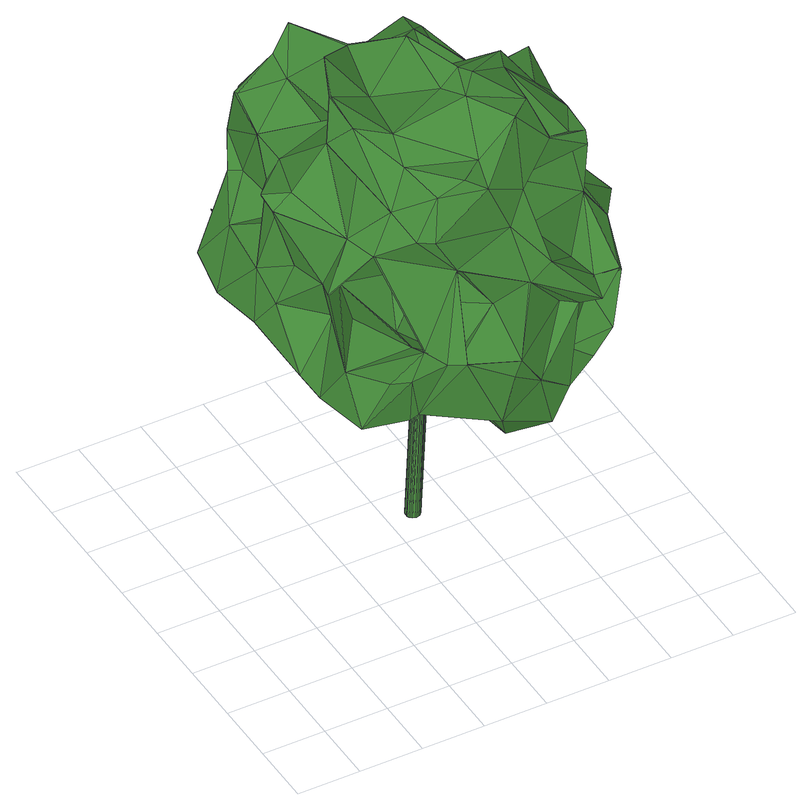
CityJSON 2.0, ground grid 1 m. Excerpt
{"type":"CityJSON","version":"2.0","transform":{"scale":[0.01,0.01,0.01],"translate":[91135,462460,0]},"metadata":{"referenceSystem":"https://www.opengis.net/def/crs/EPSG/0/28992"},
"CityObjects":{
"tree1":{"type":"SolitaryVegetationObject","attributes":{"gtid":86,"crown_width_m":6.24,"crown_median_z":5.61,"trunk_H_m":5,"trunk_DBH_m":0.231,"trunk_radius_m":0.116,"trunk_base_height_m":0.61,"original_gtid":"87"},"geometry":[{"type":"Solid","lod":"3","boundaries":[[[[0,1,2]],[[3,4,5]],[[6,7,8]],[[9,10,11]],[[12,13,14]],[[15,8,16]],[[15,16,17]],[[18,19,20]],[[21,22,23]],[[24,25,26]],[[27,28,29]],[[30,31,32]],[[33,34,35]],[[21,36,37]],[[38,39,40]],[[41,40,39]],[[42,10,43]],[[42,43,24]],[[8,44,16]],[[26,25,45]],[[46,47,38]],[[48,38,47]],[[49,50,51]],[[52,53,54]],[[55,1,0]],[[56,57,58]],[[59,58,57]],[[60,61,62]],[[63,59,64]],[[8,7,65]],[[66,65,7]],[[67,22,68]],[[69,70,71]],[[72,73,74]],[[75,76,77]],[[75,78,76]],[[79,80,81]],[[82,17,16]],[[77,83,84]],[[85,86,87]],[[88,89,90]],[[91,92,36]],[[93,36,92]],[[38,40,94]],[[95,94,40]],[[96,14,97]],[[98,99,100]],[[101,4,102]],[[103,104,105]],[[106,107,108]],[[109,110,111]],[[112,17,113]],[[48,47,114]],[[115,116,35]],[[117,116,118]],[[109,119,98]],[[76,78,120]],[[121,122,123]],[[41,124,125]],[[126,41,125]],[[127,128,129]],[[127,129,130]],[[73,131,125]],[[132,133,134]],[[23,135,91]],[[136,137,138]],[[96,139,140]],[[141,142,143]],[[102,144,145]],[[146,144,102]],[[147,148,149]],[[96,147,139]],[[150,151,32]],[[31,152,153]],[[43,10,6]],[[154,6,10]],[[155,138,121]],[[147,96,156]],[[54,157,52]],[[158,157,54]],[[15,43,8]],[[28,86,85]],[[159,108,160]],[[161,162,163]],[[164,165,166]],[[102,145,101]],[[161,163,167]],[[168,121,169]],[[121,123,155]],[[122,121,168]],[[137,168,169]],[[96,97,156]],[[147,156,148]],[[56,170,171]],[[172,66,173]],[[174,5,175]],[[46,101,145]],[[22,67,176]],[[114,177,62]],[[62,177,60]],[[77,178,179]],[[180,60,177]],[[181,128,100]],[[69,182,183]],[[184,78,75]],[[95,147,149]],[[13,185,148]],[[176,186,122]],[[154,10,88]],[[88,132,154]],[[187,188,153]],[[153,188,31]],[[149,138,189]],[[190,191,192]],[[128,181,129]],[[193,194,195]],[[28,45,196]],[[24,43,25]],[[197,198,73]],[[197,199,198]],[[84,200,178]],[[201,163,202]],[[41,39,124]],[[38,124,39]],[[20,203,204]],[[20,30,203]],[[205,37,93]],[[206,207,204]],[[204,207,20]],[[208,110,75]],[[209,210,201]],[[211,210,209]],[[90,26,191]],[[55,161,1]],[[148,136,149]],[[138,149,136]],[[212,213,118]],[[214,119,111]],[[201,215,209]],[[42,24,216]],[[84,178,77]],[[161,193,162]],[[91,217,92]],[[218,197,219]],[[73,219,197]],[[220,92,82]],[[172,37,205]],[[60,165,61]],[[152,19,200]],[[221,222,201]],[[8,43,6]],[[180,165,60]],[[211,107,106]],[[211,212,107]],[[163,211,106]],[[223,133,132]],[[187,153,84]],[[50,224,51]],[[141,80,142]],[[225,142,80]],[[158,101,226]],[[226,189,157]],[[205,93,220]],[[92,220,93]],[[90,49,88]],[[99,98,119]],[[227,131,228]],[[229,230,231]],[[108,107,232]],[[191,26,233]],[[186,68,234]],[[111,110,235]],[[151,150,6]],[[18,200,19]],[[164,199,227]],[[163,162,202]],[[236,209,237]],[[236,237,238]],[[121,138,169]],[[232,50,90]],[[108,2,160]],[[234,68,37]],[[234,37,141]],[[239,63,240]],[[201,202,221]],[[241,189,226]],[[241,149,189]],[[117,229,116]],[[221,170,74]],[[234,141,143]],[[227,61,165]],[[242,112,243]],[[244,245,246]],[[164,227,165]],[[247,248,249]],[[35,116,229]],[[174,98,100]],[[165,180,250]],[[165,250,166]],[[108,233,2]],[[4,3,102]],[[211,209,236]],[[242,86,112]],[[251,112,86]],[[144,46,145]],[[229,231,214]],[[6,252,151]],[[235,110,208]],[[18,253,178]],[[25,254,255]],[[30,20,19]],[[151,252,154]],[[113,82,92]],[[220,65,172]],[[172,205,220]],[[2,256,0]],[[2,233,256]],[[199,125,131]],[[228,61,227]],[[124,61,228]],[[186,248,257]],[[33,35,229]],[[33,229,214]],[[69,246,70]],[[258,34,33]],[[258,33,208]],[[18,20,259]],[[249,248,260]],[[67,257,172]],[[172,257,261]],[[67,188,187]],[[213,104,118]],[[173,67,172]],[[114,250,177]],[[177,250,180]],[[23,36,21]],[[245,190,192]],[[59,63,72]],[[262,125,228]],[[184,158,263]],[[263,158,54]],[[2,1,160]],[[260,264,52]],[[220,44,65]],[[100,3,5]],[[265,135,14]],[[265,14,96]],[[0,256,266]],[[28,0,266]],[[267,168,185]],[[228,131,72]],[[26,90,89]],[[26,89,24]],[[171,170,221]],[[124,38,48]],[[58,170,56]],[[148,185,136]],[[96,140,268]],[[46,226,101]],[[31,173,32]],[[66,32,173]],[[3,269,146]],[[118,224,212]],[[66,150,32]],[[191,233,192]],[[130,129,270]],[[188,67,173]],[[31,188,173]],[[33,111,208]],[[69,183,246]],[[270,271,104]],[[231,104,271]],[[74,58,72]],[[272,206,51]],[[137,169,138]],[[52,157,273]],[[226,157,158]],[[274,240,63]],[[144,146,269]],[[275,276,277]],[[127,269,128]],[[194,193,55]],[[227,199,131]],[[258,208,179]],[[253,258,179]],[[84,153,200]],[[35,34,259]],[[6,154,252]],[[184,278,78]],[[13,12,267]],[[13,267,185]],[[233,279,192]],[[232,107,224]],[[232,224,50]],[[276,242,277]],[[159,160,167]],[[257,68,186]],[[12,14,135]],[[136,168,137]],[[278,53,120]],[[238,127,130]],[[130,270,238]],[[55,0,194]],[[278,263,53]],[[77,76,264]],[[270,236,238]],[[72,262,228]],[[156,97,13]],[[91,36,23]],[[207,206,115]],[[207,115,35]],[[50,49,90]],[[246,280,90]],[[246,90,191]],[[107,212,224]],[[139,147,281]],[[97,14,13]],[[139,239,140]],[[138,155,273]],[[138,273,189]],[[81,80,141]],[[74,73,198]],[[74,222,221]],[[171,193,56]],[[228,125,124]],[[264,84,83]],[[264,83,77]],[[152,200,153]],[[104,213,105]],[[103,105,236]],[[93,37,36]],[[161,55,193]],[[79,225,80]],[[100,128,3]],[[203,282,204]],[[206,204,282]],[[71,216,190]],[[190,216,24]],[[128,269,3]],[[273,157,189]],[[226,46,283]],[[23,12,135]],[[243,277,242]],[[72,58,59]],[[135,217,91]],[[124,48,62]],[[62,48,114]],[[74,170,58]],[[57,64,59]],[[245,279,246]],[[192,279,245]],[[108,279,233]],[[280,279,108]],[[246,279,280]],[[124,62,61]],[[75,110,184]],[[135,243,217]],[[81,284,79]],[[285,79,284]],[[106,159,167]],[[161,167,160]],[[156,13,148]],[[286,166,287]],[[257,247,81]],[[174,109,98]],[[174,110,109]],[[184,110,174]],[[288,27,289]],[[77,208,75]],[[77,179,208]],[[178,200,18]],[[23,290,267]],[[291,272,118]],[[268,140,275]],[[239,275,140]],[[266,256,45]],[[266,45,28]],[[87,29,85]],[[240,275,239]],[[144,47,46]],[[263,54,53]],[[201,195,198]],[[74,198,195]],[[202,193,221]],[[162,193,202]],[[221,193,171]],[[181,100,99]],[[104,231,230]],[[232,280,108]],[[212,105,213]],[[211,105,212]],[[292,218,239]],[[292,41,218]],[[131,73,72]],[[196,86,28]],[[251,86,196]],[[251,17,112]],[[136,185,168]],[[4,101,158]],[[293,254,294]],[[43,294,254]],[[273,155,52]],[[89,70,246]],[[67,186,176]],[[99,119,214]],[[111,119,109]],[[104,117,118]],[[230,117,104]],[[214,111,33]],[[65,66,172]],[[102,3,146]],[[295,174,175]],[[267,12,23]],[[67,68,257]],[[94,283,46]],[[30,134,203]],[[186,155,123]],[[186,296,155]],[[260,52,249]],[[155,249,52]],[[163,201,210]],[[163,210,211]],[[186,123,122]],[[120,78,278]],[[297,70,89]],[[11,70,297]],[[184,295,158]],[[184,263,278]],[[114,287,250]],[[111,235,208]],[[250,287,166]],[[100,5,174]],[[175,5,4]],[[63,262,72]],[[71,190,245]],[[17,298,15]],[[25,255,196]],[[99,271,181]],[[129,181,271]],[[129,271,270]],[[231,271,214]],[[99,214,271]],[[292,95,40]],[[292,40,41]],[[272,115,206]],[[38,94,46]],[[113,17,82]],[[82,16,220]],[[268,265,96]],[[268,243,265]],[[135,265,243]],[[215,237,209]],[[267,290,168]],[[166,237,164]],[[187,248,67]],[[257,248,247]],[[291,118,116]],[[49,206,282]],[[49,282,88]],[[16,44,220]],[[30,19,31]],[[31,19,152]],[[164,237,299]],[[199,164,299]],[[67,248,186]],[[219,63,239]],[[239,218,219]],[[253,34,258]],[[257,81,261]],[[141,261,81]],[[274,63,289]],[[274,289,240]],[[300,150,66]],[[247,249,285]],[[285,249,155]],[[219,262,63]],[[219,73,262]],[[300,6,150]],[[207,259,20]],[[251,298,17]],[[196,298,251]],[[32,134,30]],[[154,132,134]],[[301,43,15]],[[289,63,0]],[[198,199,299]],[[198,299,201]],[[115,272,291]],[[264,248,84]],[[84,248,187]],[[260,248,264]],[[76,120,264]],[[92,217,113]],[[113,217,112]],[[65,44,8]],[[112,217,243]],[[63,64,0]],[[253,179,178]],[[240,289,276]],[[103,270,104]],[[103,236,270]],[[298,255,254]],[[151,134,32]],[[154,134,151]],[[186,234,296]],[[90,280,232]],[[122,168,290]],[[176,122,290]],[[176,290,22]],[[23,22,290]],[[25,43,254]],[[57,74,195]],[[285,284,247]],[[35,259,207]],[[288,289,0]],[[298,301,15]],[[43,301,294]],[[87,289,29]],[[302,294,301]],[[298,303,301]],[[190,24,191]],[[285,304,296]],[[215,201,299]],[[215,299,237]],[[261,37,172]],[[141,37,261]],[[21,37,22]],[[68,22,37]],[[27,0,28]],[[288,0,27]],[[69,71,182]],[[275,240,276]],[[24,89,191]],[[302,301,303]],[[191,89,246]],[[161,160,1]],[[244,246,183]],[[244,183,245]],[[245,183,182]],[[285,225,79]],[[296,225,285]],[[57,222,74]],[[268,275,277]],[[268,277,243]],[[27,29,289]],[[28,85,29]],[[300,7,6]],[[300,66,7]],[[182,71,305]],[[193,195,201]],[[139,281,239]],[[287,114,47]],[[287,47,144]],[[0,64,194]],[[194,64,57]],[[57,195,194]],[[184,174,295]],[[126,218,41]],[[197,125,199]],[[73,125,262]],[[218,125,197]],[[126,125,218]],[[158,295,4]],[[295,175,4]],[[56,193,222]],[[237,166,306]],[[230,229,117]],[[115,291,116]],[[9,11,297]],[[193,201,222]],[[88,282,223]],[[88,223,132]],[[57,56,222]],[[81,247,284]],[[241,283,149]],[[226,283,241]],[[106,167,163]],[[149,283,95]],[[94,95,283]],[[286,306,166]],[[237,306,238]],[[269,306,286]],[[269,127,306]],[[307,223,282]],[[9,297,88]],[[88,297,89]],[[9,88,10]],[[106,108,159]],[[10,42,11]],[[216,11,42]],[[144,308,287]],[[52,264,53]],[[120,53,264]],[[238,306,127]],[[18,259,34]],[[253,18,34]],[[144,269,308]],[[287,308,286]],[[269,286,308]],[[236,105,211]],[[242,276,86]],[[87,86,276]],[[289,87,276]],[[155,296,304]],[[155,304,285]],[[245,305,71]],[[182,305,245]],[[225,143,142]],[[225,296,143]],[[234,143,296]],[[95,292,281]],[[95,281,147]],[[292,239,281]],[[49,51,206]],[[118,51,224]],[[272,51,118]],[[71,70,216]],[[11,216,70]],[[203,134,133]],[[203,133,282]],[[307,282,133]],[[307,133,223]],[[302,303,294]],[[294,303,293]],[[309,255,298]],[[309,298,196]],[[309,196,255]],[[303,254,293]],[[298,254,303]],[[196,45,25]],[[233,45,256]],[[233,26,45]],[[310,311,312]],[[310,312,313]],[[313,312,314]],[[313,314,315]],[[312,311,316]],[[312,316,314]],[[314,316,317]],[[314,317,315]],[[316,311,318]],[[316,318,317]],[[317,318,319]],[[317,319,315]],[[318,311,320]],[[318,320,319]],[[319,320,321]],[[319,321,315]],[[320,311,322]],[[320,322,321]],[[321,322,323]],[[321,323,315]],[[322,311,324]],[[322,324,323]],[[323,324,325]],[[323,325,315]],[[324,311,326]],[[324,326,325]],[[325,326,327]],[[325,327,315]],[[326,311,328]],[[326,328,327]],[[327,328,329]],[[327,329,315]],[[328,311,330]],[[328,330,329]],[[329,330,331]],[[329,331,315]],[[330,311,332]],[[330,332,331]],[[331,332,333]],[[331,333,315]],[[332,311,334]],[[332,334,333]],[[333,334,335]],[[333,335,315]],[[334,311,336]],[[334,336,335]],[[335,336,337]],[[335,337,315]],[[336,311,338]],[[336,338,337]],[[337,338,339]],[[337,339,315]],[[338,311,340]],[[338,340,339]],[[339,340,341]],[[339,341,315]],[[340,311,342]],[[340,342,341]],[[341,342,343]],[[341,343,315]],[[342,311,344]],[[342,344,343]],[[343,344,345]],[[343,345,315]],[[344,311,346]],[[344,346,345]],[[345,346,347]],[[345,347,315]],[[346,311,348]],[[346,348,347]],[[347,348,349]],[[347,349,315]],[[348,311,350]],[[348,350,349]],[[349,350,351]],[[349,351,315]],[[350,311,352]],[[350,352,351]],[[351,352,353]],[[351,353,315]],[[352,311,354]],[[352,354,353]],[[353,354,355]],[[353,355,315]],[[354,311,356]],[[354,356,355]],[[355,356,357]],[[355,357,315]],[[356,311,358]],[[356,358,357]],[[357,358,359]],[[357,359,315]],[[358,311,310]],[[358,310,359]],[[359,310,313]],[[359,313,315]]]]}]}
},
"vertices":[
[558,482,478],[600,598,529],[624,502,535],[140,525,644],[99,446,618],[155,508,649],[538,217,666],[511,140,581],[547,131,586],[496,302,762],[539,219,665],[471,278,650],[320,124,427],[239,200,410],[325,182,399],[586,195,520],[534,198,504],[559,171,443],[252,252,864],[342,169,840],[364,243,894],[335,51,533],[257,50,588],[316,55,456],[591,320,585],[661,356,518],[597,371,595],[553,385,404],[612,371,422],[554,385,402],[409,183,882],[332,123,825],[400,145,780],[295,459,856],[278,366,837],[351,390,901],[392,79,482],[354,66,543],[171,487,474],[231,483,497],[181,446,486],[280,475,481],[521,244,631],[570,206,618],[511,140,579],[621,407,519],[107,443,496],[173,509,469],[174,508,468],[532,345,774],[575,440,752],[479,396,779],[134,244,644],[86,302,754],[120,299,644],[580,614,511],[502,636,386],[460,555,362],[459,555,360],[461,544,358],[207,627,454],[236,580,431],[210,588,439],[444,507,355],[460,544,360],[502,99,572],[426,110,663],[282,124,696],[258,52,587],[448,364,650],[450,362,651],[471,325,563],[421,543,345],[421,542,347],[458,555,362],[147,390,760],[115,298,780],[176,307,838],[82,327,769],[246,252,611],[314,248,627],[300,184,669],[488,173,434],[226,301,796],[212,188,784],[574,370,403],[551,318,420],[528,378,384],[553,290,762],[528,391,692],[587,392,700],[416,90,389],[449,99,434],[393,80,483],[173,439,488],[181,356,418],[266,248,359],[251,218,386],[146,517,790],[226,550,802],[161,563,682],[58,409,539],[72,490,547],[385,531,729],[334,521,779],[407,540,739],[521,562,617],[521,520,690],[553,517,640],[148,511,791],[152,461,752],[224,505,791],[529,202,417],[523,163,411],[177,573,468],[397,356,854],[340,424,850],[338,478,797],[428,504,798],[226,548,804],[86,300,756],[109,88,503],[178,68,575],[148,76,578],[224,539,456],[320,538,404],[328,506,460],[239,534,640],[175,550,667],[235,603,683],[257,587,677],[309,565,395],[535,206,788],[470,194,812],[469,192,811],[357,118,371],[180,162,471],[138,139,490],[94,181,499],[295,340,339],[312,330,330],[362,163,574],[281,256,544],[291,146,516],[97,485,533],[81,456,517],[95,487,542],[200,300,394],[194,238,407],[166,250,444],[420,169,687],[422,210,742],[301,135,845],[259,138,827],[535,201,766],[109,135,573],[222,224,391],[100,316,570],[84,343,622],[599,597,531],[618,620,550],[582,616,512],[512,677,517],[511,585,584],[260,587,464],[209,628,456],[255,551,512],[616,621,550],[185,85,491],[110,89,502],[491,635,384],[501,638,387],[392,108,640],[372,131,733],[151,461,750],[178,426,624],[231,61,590],[180,643,467],[201,276,878],[204,349,882],[181,644,468],[210,618,700],[385,421,556],[396,438,605],[119,377,744],[197,162,460],[220,107,584],[221,130,767],[245,120,763],[93,236,500],[554,364,558],[596,372,594],[555,450,517],[497,628,488],[508,551,497],[486,548,495],[629,361,436],[373,468,462],[447,523,508],[340,542,492],[243,205,841],[443,622,502],[510,677,519],[446,217,874],[396,281,897],[455,139,558],[474,340,860],[381,296,901],[230,377,810],[377,607,529],[473,561,574],[431,568,642],[463,545,759],[439,556,778],[260,564,835],[378,608,527],[498,264,627],[466,151,400],[357,428,424],[443,508,357],[478,124,556],[490,637,384],[491,635,386],[523,234,769],[477,463,710],[227,199,552],[84,350,518],[282,579,420],[307,564,393],[297,460,857],[313,489,806],[282,549,819],[563,482,698],[608,456,529],[275,117,524],[239,398,756],[369,559,641],[357,568,526],[332,538,632],[347,391,384],[433,391,380],[124,309,522],[482,269,427],[413,218,362],[476,496,576],[486,449,524],[498,437,647],[187,208,707],[176,173,729],[112,186,674],[178,573,470],[576,265,482],[522,234,767],[206,347,882],[592,319,583],[660,355,517],[610,456,527],[285,134,686],[215,384,923],[348,287,882],[110,186,676],[391,110,641],[420,541,346],[105,316,747],[161,223,731],[334,201,398],[598,413,512],[257,151,466],[346,280,366],[166,491,611],[314,584,696],[260,544,749],[462,396,795],[155,254,572],[472,389,394],[389,319,398],[462,335,420],[396,271,395],[82,327,767],[520,491,627],[523,473,651],[251,342,427],[461,307,859],[141,363,489],[226,235,695],[156,236,643],[230,484,499],[174,510,470],[471,431,469],[501,384,383],[197,82,499],[397,396,789],[255,366,453],[564,319,523],[485,231,578],[148,380,652],[218,138,571],[456,324,693],[577,264,483],[359,568,524],[501,187,584],[584,196,521],[533,200,504],[575,264,484],[178,237,568],[436,393,493],[265,519,547],[461,225,784],[171,488,476],[633,357,511],[351,352,61],[340,352,61],[351,355,61],[368,342,560],[368,345,560],[357,342,561],[350,358,61],[367,347,560],[348,360,61],[365,350,560],[346,362,61],[363,352,561],[343,363,61],[360,353,561],[340,364,61],[357,353,561],[337,363,61],[354,353,561],[334,362,61],[351,352,561],[332,360,61],[349,350,561],[330,358,61],[347,348,561],[329,355,61],[346,345,561],[329,352,61],[345,342,561],[329,349,61],[346,339,561],[330,346,61],[347,336,561],[332,344,61],[348,334,561],[334,342,61],[351,332,561],[337,341,61],[354,331,560],[340,340,61],[357,330,560],[343,341,61],[360,331,560],[346,342,61],[362,332,560],[348,344,61],[365,334,560],[350,346,61],[367,336,560],[351,349,61],[368,339,560]
]}
